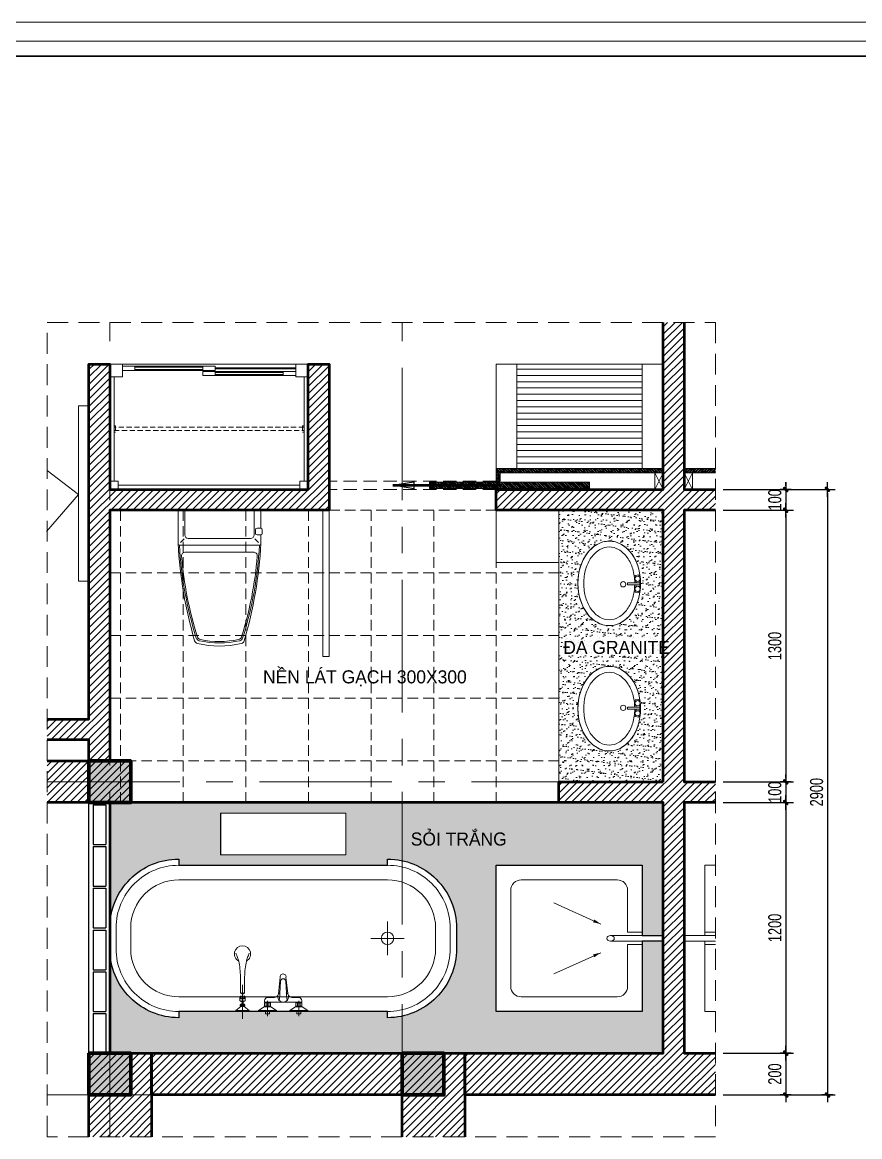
# Model space of a CAD drawing. Header units: inches. Extents: x 88947 to 296847, y 35049 to 161062.
# Drawn here: x 212602 to 216612, y 50714 to 56051 of the extents above; entities that cross this region are included whole.
import ezdxf
from ezdxf.enums import TextEntityAlignment as Align
from ezdxf.xclip import XClip

# ---------------------------------------------------------------- set-up
doc = ezdxf.new("R2010")
doc.units = ezdxf.units.IN
doc.header["$MEASUREMENT"] = 0
doc.header["$XCLIPFRAME"] = 0
doc.header["$PDMODE"] = 1
for name, pattern in [('ACAD_ISO03W100', [30, 12, -18]), ('CENTER', [50.8, 31.75, -6.35, 6.35, -6.35]), ('DASHED', [0.75, 0.5, -0.25]), ('DASHED2', [9.525, 6.35, -3.175]), ('HIDDEN', [0.375, 0.25, -0.125])]:
    doc.linetypes.add(name, pattern=pattern)
for name, color, linetype, lineweight in [('A-Dims', 145, 'Continuous', 25), ('A-Text', 30, 'Continuous', 9), ('A-Wall', 2, 'Continuous', 35), ('DIM', 7, 'Continuous', 25), ('HACTH', 8, 'Continuous', 5), ('HATCH', 8, 'Continuous', 5), ('KHUNG 1', 6, 'Continuous', 70), ('KHUNG 2', 144, 'Continuous', 18), ('mb$0$CUA', 42, 'Continuous', 20), ('mb$0$HATCH', 69, 'Continuous', 15), ('NEN', 5, 'Continuous', 9), ('Net thay', 3, 'Continuous', 25), ('NETMANH', 192, 'Continuous', 18), ('TRUC', 252, 'ACAD_ISO03W100', 13), ('TUONG', 4, 'Continuous', 50), ('vdung', 56, 'Continuous', 9)]:
    doc.layers.add(name, color=color, linetype=linetype, lineweight=lineweight)
doc.styles.add('FRANKO', font='VFRANKO.TTF')
doc.styles.add('VNI-HELVE-CONDENSE', font='VNARIAL.TTF', dxfattribs={"width": 0.7})
doc.dimstyles.new('TAS-50', dxfattribs={"dimscale": 25, "dimtxt": 2.5, "dimasz": 0.7, "dimexe": 1.5, "dimexo": 1.5, "dimgap": 0.8, "dimtad": 1, "dimdec": 0, "dimzin": 3, "dimdsep": 46, "dimtxsty": 'VNI-HELVE-CONDENSE', "dimblk": 'TICK', "dimcen": 2.5, "dimclrt": 71, "dimazin": 2, "dimtfac": 0.75, "dimtdec": 0, "dimtix": 1, "dimtmove": 2, "dimatfit": 2, "dimldrblk": 'TICK123', "dimfxl": 1.5, "dimtolj": 1, "dimtzin": 0, "dimarcsym": 0})
doc.dimstyles.new('TL100', dxfattribs={"dimscale": 0, "dimtxt": 250, "dimasz": 200, "dimexe": 100, "dimexo": 100, "dimgap": 100, "dimtad": 1, "dimdec": 0, "dimzin": 0, "dimdsep": 46, "dimtxsty": 'VNI-HELVE-CONDENSE', "dimblk": 'ARCHTICK', "dimcen": -6, "dimdle": 10, "dimclrd": 253, "dimclre": 256, "dimclrt": 256, "dimadec": 0, "dimazin": 0, "dimtfac": 0.005, "dimtdec": 0, "dimtix": 1, "dimtmove": 2, "dimatfit": 3, "dimldrblk": 'CLOSEDBLANK', "dimfxl": 1, "dimtolj": 1, "dimtzin": 0, "dimlwd": -1, "dimarcsym": 0})

# ---------------------------------------------------------------- blocks, each defined once
blk = doc.blocks.new('khung ten')
at = {"layer": 'A-Wall', "ltscale": 0.7}
blk.add_lwpolyline([(267204, -219099), (305804, -219099), (305804, -190799), (267204, -190799)], close=True, dxfattribs=at)
at = {"layer": 'KHUNG 2', "ltscale": 0.7}
blk.add_lwpolyline([(267004, -219299), (306004, -219299), (306004, -190599), (267004, -190599)], close=True, dxfattribs=at)
at = {"layer": 'NETMANH', "ltscale": 0.7}
blk.add_lwpolyline([(265004, -220042), (307004, -220042), (307004, -190342), (265004, -190342)], close=True, dxfattribs=at)
blk = doc.blocks.new('A$C03A4483D')
at = {"layer": 'HATCH'}
h = blk.add_hatch(dxfattribs=at)
h.set_pattern_fill('ANSI31', color=256, scale=200, style=0)
h.set_pattern_definition([(45, (1e-08, -1500), (-17.6777, 17.6777), [])])
h.paths.add_polyline_path([(200, -2000), (-100, -2000), (-100, -1200), (200, -1200)])
h = blk.add_hatch(dxfattribs=at)
h.set_pattern_fill('ANSI31', color=256, scale=200, style=0)
h.set_pattern_definition([(45, (1500, -1500), (-17.6777, 17.6777), [])])
h.paths.add_polyline_path([(1700, -2000), (1400, -2000), (1400, -1200), (1700, -1200)])
h = blk.add_hatch(dxfattribs=at)
h.set_pattern_fill('ANSI31', color=256, scale=200, style=0)
h.set_pattern_definition([(45, (3500, -1500), (-17.6777, 17.6777), [])])
h.paths.add_polyline_path([(3700, -2000), (4000, -2000), (4000, -1200), (3700, -1200)])
h = blk.add_hatch(dxfattribs=at)
h.set_pattern_fill('ANSI31', color=256, scale=200, style=0)
h.set_pattern_definition([(135, (5400, -1500), (17.6777, 17.6777), [])])
h.paths.add_polyline_path([(5200, -2000), (5500, -2000), (5500, -1200), (5200, -1200)])
at = {"layer": 'KHUNG 1'}
for points in [[(-100, -1200), (100, -1200), (100, -1400), (-100, -1400)], [(1400, -1200), (1600, -1200), (1600, -1400), (1400, -1400)], [(3800, -1200), (4000, -1200), (4000, -1400), (3800, -1400)], [(4000, -1200), (3800, -1200), (3800, -1400), (4000, -1400)], [(5500, -1200), (5300, -1200), (5300, -1400), (5500, -1400)]]:
    blk.add_lwpolyline(points, close=True, dxfattribs=at)
for points in [[(-100, -1400), (100, -1400), (-100, -1200), (100, -1200)], [(1400, -1400), (1600, -1400), (1400, -1200), (1600, -1200)], [(3800, -1400), (4000, -1400), (3800, -1200), (4000, -1200)], [(4000, -1400), (3800, -1400), (4000, -1200), (3800, -1200)], [(5500, -1400), (5300, -1400), (5500, -1200), (5300, -1200)]]:
    blk.add_solid(points, dxfattribs=at)
at = {"layer": 'TUONG'}
for points in [[(200, -2000), (-100, -2000), (-100, -1200), (200, -1200)], [(1700, -2000), (1400, -2000), (1400, -1200), (1700, -1200)], [(3700, -2000), (4000, -2000), (4000, -1200), (3700, -1200)], [(5200, -2000), (5500, -2000), (5500, -1200), (5200, -1200)]]:
    blk.add_lwpolyline(points, close=True, dxfattribs=at)
blk = doc.blocks.new('vtt2')
for p, q in [((-10.1, 0), (10.1, 0)), ((10.1, 0), (10.1, -10.1)), ((139.9, 0), (139.9, -10.1)), ((160.1, 0), (139.9, 0)), ((-43.6, -15.6), (-43.6, -11)), ((-43.6, -11), (43.6, -11)), ((-15.7, -33.5), (-43.6, -15.6)), ((-43.6, -15.6), (43.6, -15.6)), ((0, -33.5), (-15.7, -33.5)), ((-14.8, -50.8), (-14.8, -38.7)), ((-13, -36.7), (-13.6, -33.5)), ((-12.8, -36.7), (-9.6, -36.7)), ((10.1, -10.1), (-10.1, -10.1)), ((-9.1, -55.9), (-9.1, -52.7)), ((-6.9, -52.1), (-6.9, -37.3)), ((-4.3, -36.7), (4.3, -36.7)), ((4.3, -52.8), (-4.3, -52.8)), ((0, -33.5), (15.7, -33.5)), ((6.9, -52.1), (6.9, -37.3)), ((9.1, -55.9), (9.1, -52.7)), ((9.6, -36.7), (12.8, -36.7)), ((12.8, -52.8), (9.6, -52.8)), ((13, -36.7), (13.6, -33.5)), ((14.8, -38.7), (14.8, -50.8)), ((15.7, -33.5), (43.6, -15.6)), ((43.6, -15.6), (43.6, -11)), ((106.4, -15.6), (106.4, -11)), ((193.6, -11), (106.4, -11)), ((134.3, -33.5), (106.4, -15.6)), ((193.6, -15.6), (106.4, -15.6)), ((150, -33.5), (134.3, -33.5)), ((135.2, -38.7), (135.2, -50.8)), ((137, -36.7), (136.4, -33.5)), ((140.4, -36.7), (137.2, -36.7)), ((137.2, -52.8), (140.4, -52.8)), ((139.9, -10.1), (160.1, -10.1)), ((140.9, -55.9), (140.9, -52.7)), ((143.1, -52.1), (143.1, -37.3)), ((154.3, -36.7), (145.7, -36.7)), ((145.7, -52.8), (154.3, -52.8)), ((150, -33.5), (165.7, -33.5)), ((156.9, -52.1), (156.9, -37.3)), ((159.1, -55.9), (159.1, -52.7)), ((162.8, -36.7), (159.6, -36.7)), ((163, -36.7), (163.6, -33.5)), ((164.8, -50.8), (164.8, -38.7)), ((165.7, -33.5), (193.6, -15.6)), ((193.6, -15.6), (193.6, -11)), ((237.1, -15.3), (237.1, -11)), ((301.9, -11), (237.1, -11)), ((260.9, -34.8), (237.1, -15.3)), ((301.9, -15.3), (237.1, -15.3)), ((280.5, -36.6), (258.5, -36.6)), ((258.5, -43.3), (258.5, -36.6)), ((258.5, -43.3), (280.5, -43.3)), ((260.9, -34.8), (269.5, -34.8)), ((260.9, -45.1), (269.5, -45.1)), ((265.7, -59.9), (267.2, -47.3)), ((278.1, -34.8), (269.5, -34.8)), ((278.1, -45.1), (269.5, -45.1)), ((273.3, -59.9), (271.8, -47.3)), ((278.1, -34.8), (301.9, -15.3)), ((280.5, -43.3), (280.5, -36.6)), ((301.9, -15.3), (301.9, -11)), ((57.9, -68.1), (62.6, -155.9)), ((92.1, -68.1), (87.4, -155.9)), ((257, -65), (257, -78.4)), ((282, -65), (282, -78.4))]:
    blk.add_line(p, q)
at = {"linetype": 'Continuous'}
for p, q in [((0, 10.9), (0, -62.4)), ((150, 10.9), (150, -62.4)), ((269.5, -138.3), (269.5, 24)), ((259.5, -43.3), (259.5, -36.6)), ((260.5, -43.3), (260.5, -36.6)), ((261.5, -43.3), (261.5, -36.6)), ((262.5, -43.3), (262.5, -36.6)), ((263.5, -43.3), (263.5, -36.6)), ((264.5, -43.3), (264.5, -36.6)), ((265.5, -43.3), (265.5, -36.6)), ((266.5, -43.3), (266.5, -36.6)), ((267.5, -43.3), (267.5, -36.6)), ((268.5, -43.3), (268.5, -36.6)), ((269.5, -43.3), (269.5, -36.6)), ((270.5, -43.3), (270.5, -36.6)), ((271.5, -43.3), (271.5, -36.6)), ((272.5, -43.3), (272.5, -36.6)), ((273.5, -43.3), (273.5, -36.6)), ((274.5, -43.3), (274.5, -36.6)), ((275.5, -43.3), (275.5, -36.6)), ((276.5, -43.3), (276.5, -36.6)), ((277.5, -43.3), (277.5, -36.6)), ((278.5, -43.3), (278.5, -36.6)), ((279.5, -43.3), (279.5, -36.6)), ((262.9, -85.1), (262.9, -73.3)), ((276.1, -85.1), (276.1, -73.3))]:
    blk.add_line(p, q, dxfattribs=at)
for points in [[(-10.1, -10.1), (-10.1, 0)], [(160.1, -10.1), (160.1, 0)]]:
    blk.add_lwpolyline(points)
for points in [[(-9.6, -52.8), (-12.8, -52.8, -0.414214), (-14.8, -50.8)], [(159.6, -52.8), (162.8, -52.8, 0.414214), (164.8, -50.8)], [(52.9, -94.7, -0.076151), (50, -87.5, 0.253452), (33.2, -78.4), (1.3, -78.4, -0.414214), (-14.7, -62.4), (-14.7, -55.9), (164.7, -55.9), (164.7, -62.4, -0.414214), (148.7, -78.4), (116.8, -78.4, 0.253452), (100, -87.5, -0.076151), (97.1, -94.7)], [(53.1, -96.3), (61.4, -174.7, 1.184895), (88.6, -174.7), (97, -94.9)], [(261.6, -99.8, 0.24616), (259.5, -102.6), (259.5, -176.9, -0.04738), (251, -252.2, 3.957386), (288, -252.2, -0.04738), (279.5, -176.9), (279.5, -102.6, 0.182299), (278.2, -100.3, 0.036518), (277.4, -96.9, 0.144549), (261.6, -96.9, 0.036518), (260.8, -100.3)], [(266, -57.5, 0.018576), (264.5, -57.8, 0.076901), (260.7, -59.4, 0.107156), (257.9, -62.2, 0.146395), (257, -65, 0.146395)], [(269.5, -70.5, 0.063925), (264.5, -71.2, 0.076901), (260.7, -72.8, 0.107156), (257.9, -75.6, 0.146395), (257, -78.4, 0.146395), (257.9, -81.2, 0.107156), (260.7, -83.9, 0.045668), (262.9, -85.1, 0.063925)], [(276.1, -85.1, 0.045668), (278.3, -83.9, 0.107156), (281.1, -81.2, 0.146395), (282, -78.4, 0.146395), (281.1, -75.6, 0.107156), (278.3, -72.8, 0.076901), (274.5, -71.2, 0.063925), (269.5, -70.5, 0.063925)], [(282, -65, 0.146395), (281.1, -62.2, 0.107156), (278.3, -59.4, 0.076901), (274.5, -57.8, 0.018576), (273, -57.5, 0.063925)]]:
    blk.add_lwpolyline(points, format="xyb")
for points in [[(269.5, -72, 0.063925), (264.9, -72.6, 0.076901), (261.5, -74.1, 0.107156), (259.1, -76.4, 0.146395), (258.5, -78.4, 0.146395), (259.1, -80.3, 0.107156), (261.5, -82.7, 0.033209), (262.9, -83.4, 0.063925)], [(276.1, -83.4, 0.033209), (277.5, -82.7, 0.107156), (279.9, -80.3, 0.146395), (280.5, -78.4, 0.146395), (279.9, -76.4, 0.107156), (277.5, -74.1, 0.076901), (274.1, -72.6, 0.063925), (269.5, -72, 0.063925)]]:
    blk.add_lwpolyline(points, format="xyb", dxfattribs=at)
for centre, radius, start, end in [((-12.8, -38.7), 2, 90, 180), ((-22.8, -97.2), 61.9, 75.1734, 77.7048), ((-22.8, 7.7), 61.9, 282.2952, 284.8266), ((8.9, -97.2), 61.9, 102.2952, 104.8266), ((8.9, 7.7), 61.9, 255.1734, 257.7048), ((-8.9, -97.2), 61.9, 75.1734, 77.7048), ((-8.9, 7.7), 61.9, 282.2952, 284.8266), ((22.8, -97.2), 61.9, 102.2952, 104.8266), ((22.8, 7.7), 61.9, 255.1734, 257.7048), ((12.8, -38.7), 2, 0, 90), ((12.8, -50.8), 2, 270, 0), ((137.2, -38.7), 2, 90, 180), ((137.2, -50.8), 2, 180, 270), ((127.2, -97.2), 61.9, 75.1734, 77.7048), ((127.2, 7.7), 61.9, 282.2952, 284.8266), ((158.9, -97.2), 61.9, 102.2952, 104.8266), ((158.9, 7.7), 61.9, 255.1734, 257.7048), ((141.1, -97.2), 61.9, 75.1734, 77.7048), ((141.1, 7.7), 61.9, 282.2952, 284.8266), ((172.8, -97.2), 61.9, 102.2952, 104.8266), ((172.8, 7.7), 61.9, 255.1734, 257.7048), ((162.8, -38.7), 2, 0, 90), ((261.3, -36.3), 1.64, 104.0487, 187.5065), ((261.3, -43.6), 1.64, 172.4935, 255.9513), ((269.1, -43.3), 4.42, 204.1816, 274.5789), ((269.9, -43.3), 4.42, 265.4211, 335.8184), ((277.7, -36.3), 1.64, 352.4935, 75.9513), ((277.7, -43.6), 1.64, 284.0487, 7.5065), ((75, -81.6), 25.7, 346.8148, 193.1852), ((75, -81.6), 25.7, 210.604, 233.5986), ((33.2, -98.4), 20, 6.0147, 10.6781), ((75, -81.6), 25.7, 306.4014, 329.396), ((116.8, -98.4), 20, 169.3219, 173.9853), ((269.5, -126.6), 28, 73.5498, 106.4502), ((268, -60.2), 2.4, 173.0536, 247.3092), ((269.5, -56.7), 6.2, 247.3092, 292.6908), ((271, -60.2), 2.4, 292.6908, 6.9464), ((275.8, -103.2), 3.78, 49.8361, 63.8259), ((75, -155.3), 12.4, 183.071, 356.929), ((31.2, -193.6), 227.5, 340.6929, 344.5981), ((-141.1, -169.6), 400.7, 347.8411, 348.1128), ((680.1, -169.6), 400.7, 191.8872, 192.1589), ((507.8, -193.6), 227.5, 195.4019, 199.3071), ((-23251, 9104.2), 25297.4, 338.19981, 338.25273), ((23790, 9104.2), 25297.4, 201.74727, 201.80019)]:
    blk.add_arc(centre, radius, start, end)
blk = doc.blocks.new('A$C3CB60EA6')
at = {"layer": 'HACTH'}
for points in [[(-1550, -520), (-1550, -680)], [(-1470, -600), (-1630, -600)]]:
    blk.add_lwpolyline(points, dxfattribs=at)
blk.add_circle((-1550, -600), 30, dxfattribs=at)
at = {"layer": 'vdung'}
for points in [[(-1550, -980, -0.414214), (-1880, -650), (-1880, -550, -0.414214), (-1550, -220)], [(-550, -980, 0.414214), (-220, -650), (-220, -550, 0.414214), (-550, -220)]]:
    blk.add_lwpolyline(points, format="xyb", dxfattribs=at)
for points in [[(-1550, -250), (-550, -250, -0.414214), (-250, -550), (-250, -650, -0.414214), (-550, -950), (-1550, -950, -0.414214), (-1850, -650), (-1850, -550, -0.414214)], [(-1550, -320), (-550, -320, -0.414214), (-320, -550), (-320, -650, -0.414214), (-550, -880), (-1550, -880, -0.414214), (-1780, -650), (-1780, -550, -0.414214)]]:
    blk.add_lwpolyline(points, format="xyb", close=True, dxfattribs=at)
for points in [[(-1550, -250), (-1550, -220)], [(-1550, -250), (-1550, -250)], [(-550, -250), (-550, -220)], [(-550, -250), (-550, -250)], [(-1550, -980), (-1550, -950)], [(-550, -980), (-550, -950)]]:
    blk.add_lwpolyline(points, dxfattribs=at)
at = {"layer": 'vdung', "xscale": -1, "rotation": 180}
blk.add_blockref('vtt2', (-1125, -961), dxfattribs=at)
blk = doc.blocks.new('TICK')
at = {"layer": 'A-Dims', "color": 1}
for p, q in [((-2, 0), (2, 0)), ((0, 1.5), (0, -1.5))]:
    blk.add_line(p, q, dxfattribs=at)
at = {"layer": 'A-Dims', "color": 1, "const_width": 0.788}
blk.add_lwpolyline([(-0.33, -0.35), (0.38, 0.38)], dxfattribs=at)
at = {"layer": 'A-Dims', "color": 1, "const_width": 0.394}
for points in [[(0.24, 0.52, -0.414214), (0.52, 0.52, -1)], [(0.52, 0.52, -0.414214), (0.52, 0.24, -1)], [(-0.47, -0.21, 0.414214), (-0.47, -0.49, 1)], [(-0.47, -0.49, 0.414214), (-0.19, -0.49, 1)]]:
    blk.add_lwpolyline(points, format="xyb", dxfattribs=at)
blk = doc.blocks.new('TICK123')
at = {"layer": 'A-Dims', "color": 1}
blk.add_lwpolyline([(0.05, 0, 0, 0.84, 0), (-2.11, 0, 8.4, 8.4, 0)], format="xyseb", dxfattribs=at)
blk = doc.blocks.new('WC05_P')
for p, q in [((-163.4, 541.6), (-163.4, 400.6)), ((233.6, 541.6), (233.6, 400.6)), ((-210.4, 430.1), (-210.4, 409.1)), ((-202.4, 439.1), (-180.4, 439.1)), ((-202.4, 400.1), (-180.4, 400.1)), ((-171.4, 430.1), (-171.4, 409.1)), ((-192.4, 341.6), (262.6, 341.6)), ((-166.9, 378.6), (-188.2, 357.3)), ((-143.4, 380.6), (213.6, 380.6)), ((237.1, 378.6), (258.4, 357.3)), ((-159.3, 302.6), (229.5, 302.6))]:
    blk.add_line(p, q)
blk.add_lwpolyline([(-202.4, 439.1), (-202.4, 531.6, -0.414214), (-192.4, 541.6), (262.6, 541.6, -0.414214), (272.6, 531.6), (272.6, 351.6, -0.056436), (177.5, -206.3, -0.271858), (161, -222, -0.114547), (-90.9, -221.9, -0.271578), (-107.4, -206.2, -0.056423), (-202.4, 351.6), (-202.4, 400.1)], format="xyb")
for centre, radius, start, end in [((-201.3, 430.1), 9.11, 96.96668, 179.70143), ((-201.3, 409.2), 9.12, 180.30506, 262.9578), ((-180.4, 430.1), 9, 0, 90), ((-180.4, 409.1), 9, 270, 0), ((-143.4, 400.6), 20, 180, 270), ((213.6, 400.6), 20, 270, 0), ((-192.4, 351.6), 10, 180, 270), ((1906, 447.2), 2102.6, 182.87428, 197.65536), ((-1835.8, 447.2), 2102.6, 342.34464, 357.12572), ((262.6, 351.6), 10, 270, 0), ((-159.3, 280.1), 22.5, 90, 184.62462), ((1905.9, 447.2), 2094.5, 184.62454, 197.52765), ((-1835.8, 447.2), 2094.6, 342.46396, 355.37538), ((229.5, 280.1), 22.5, 355.37538, 90), ((-76.1, -183.7), 22.5, 197.65536, 257.50587), ((-69.9, -176.8), 22.5, 197.52765, 258.10049), ((139.9, -177.1), 22.5, 281.73735, 342.46396), ((146.2, -183.7), 22.5, 282.49413, 342.34464), ((35.1, 318), 536.4, 257.50587, 282.49413), ((35.7, 324.3), 534.7, 258.10049, 281.73735)]:
    blk.add_arc(centre, radius, start, end)
blk = doc.blocks.new('_ArchTick')
at = {"color": 0, "linetype": 'ByBlock', "const_width": 0.15}
blk.add_lwpolyline([(-0.5, -0.5), (0.5, 0.5)], dxfattribs=at)
blk = doc.blocks.new('A$C39FB06DE')
for p, q in [((-950, 540), (-950, 600)), ((-950, 600), (0, 600)), ((-890, 540), (-890, 600)), ((-890, 590), (-445, 590)), ((-830, 570), (-830, 590)), ((-505, 590), (-505, 570)), ((-445, 590), (-445, 570)), ((-60, 600), (-60, 540)), ((0, 600), (0, 540)), ((-950, 0), (-950, 540)), ((-950, 540), (-890, 540)), ((-930, 40), (-930, 540)), ((-890, 570), (-445, 570)), ((-830, 585), (-505, 585)), ((-830, 575), (-505, 575)), ((-505, 565), (-60, 565)), ((-505, 565), (-505, 545)), ((-505, 545), (-60, 545)), ((-445, 582), (-60, 582)), ((-445, 580), (-60, 580)), ((-445, 578), (-60, 578)), ((-445, 565), (-445, 545)), ((-445, 560), (-120, 560)), ((-445, 550), (-120, 550)), ((-120, 565), (-120, 545)), ((-30, 540), (0, 540)), ((-20, 540), (-20, 40)), ((0, 540), (0, 0)), ((-950, 40), (-910, 40)), ((0, 0), (-950, 0)), ((-910, 40), (-910, 0)), ((-40, 20), (-910, 20)), ((0, 40), (-40, 40)), ((-40, 40), (-40, 0))]:
    blk.add_line(p, q)
for points in [[(-890, 540), (-950, 540), (-950, 600), (-890, 600)], [(-830, 590), (-890, 590), (-890, 570), (-830, 570)], [(-505, 570), (-445, 570), (-445, 590), (-505, 590)], [(-60, 540), (0, 540), (0, 600), (-60, 600)], [(-445, 565), (-505, 565), (-505, 545), (-445, 545)], [(-120, 565), (-60, 565), (-60, 545), (-120, 545)]]:
    blk.add_lwpolyline(points, close=True)
at = {"linetype": 'HIDDEN', "ltscale": 100}
for points in [[(-930, 305), (-922.5, 305), (-922.5, 275), (-930, 275)], [(-930, 297.5), (-930, 282.5), (-20, 282.5), (-20, 297.5)], [(-20, 305), (-27.5, 305), (-27.5, 275), (-20, 275)]]:
    blk.add_lwpolyline(points, close=True, dxfattribs=at)
blk = doc.blocks.new('A$C48347C53')
at = {"layer": 'HACTH'}
h = blk.add_hatch(dxfattribs=at)
h.set_pattern_fill('_USER', color=256, scale=30, style=0, pattern_type=0)
h.set_pattern_definition([(0, (-500, 0), (0, 30), [])])
h.paths.add_polyline_path([(-700.1, 500), (-700.1, 0), (-99.9, 0), (-99.9, 500)])
blk.add_lwpolyline([(-800, 0), (0, 0), (0, 500), (-800, 500)], close=True)
for points in [[(-700.1, 500), (-700.1, 0)], [(-99.9, 500), (-99.9, 0)]]:
    blk.add_lwpolyline(points)
blk = doc.blocks.new('C DDFFG')
for p, q in [((1786473.1, 1255891.7), (1786475.7, 1255913.5)), ((1786475.7, 1255913.5), (1786486.7, 1255912.2)), ((1786510, 1255909.4), (1786522.2, 1255907.9)), ((1786522.2, 1255885.8), (1786522.2, 1255963.2)), ((1786522.2, 1255963.2), (1786535, 1255963.2)), ((1786535, 1255963.2), (1786535, 1255885.8)), ((1786547.3, 1255909.4), (1786535, 1255907.9)), ((1786581.5, 1255913.5), (1786570.5, 1255912.2)), ((1786584.2, 1255891.7), (1786581.5, 1255913.5)), ((1786483.7, 1255890.4), (1786473.1, 1255891.7)), ((1786522.2, 1255885.8), (1786507.8, 1255887.5)), ((1786536.1, 1255880.6), (1786521.8, 1255880.4)), ((1786535, 1255885.8), (1786522.2, 1255885.8)), ((1786535, 1255885.8), (1786549.4, 1255887.5)), ((1786573.6, 1255890.4), (1786584.2, 1255891.7))]:
    blk.add_line(p, q)
at = {"extrusion": (0, 0, -1)}
for centre, major_axis, start_param, end_param in [((1786502.2, 1255993.2), (-196.6, 196.6), 0.174672, 0.503187), ((1786525.9, 1255911.7), (-256.6, 256.6), 0.503187, 0.785398), ((1786525.9, 1255911.7), (-256.6, -256.6), 2.356194, 2.638405), ((1786549.5, 1255993.2), (-196.6, -196.6), 2.638405, 2.96692), ((1786466.1, 1256044.9), (-152, -152), 1.319717, 1.745469), ((1786466.1, 1256044.9), (-126.1, 126.1), -0.251079, 0.174672), ((1786502.2, 1255993.2), (-170.6, -170.6), 1.745469, 2.073984), ((1786525.9, 1255911.7), (-230.7, 230.7), 0.503187, 0.785398), ((1786525.9, 1255911.7), (-230.7, -230.7), 2.356194, 2.638405), ((1786549.5, 1255993.2), (-170.6, 170.6), 1.067609, 1.396124), ((1786585.7, 1256044.9), (-126.1, -126.1), 2.96692, 3.392672), ((1786585.7, 1256044.9), (-152, 152), 1.396124, 1.821875), ((1786410.9, 1256077.5), (-106.7, 106.7), -0.785398, -0.251079), ((1786410.9, 1256077.5), (-80.8, 80.8), -0.785398, -0.251079), ((1786640.8, 1256077.5), (-80.8, 80.8), 1.821875, 2.356194), ((1786640.8, 1256077.5), (-106.7, 106.7), 1.821875, 2.356194), ((1786410.9, 1256077.5), (-106.7, 106.7), -1.319717, -0.785398), ((1786410.9, 1256077.5), (-80.8, -80.8), 0.251079, 0.785398), ((1786640.8, 1256077.5), (-80.8, 80.8), 2.356194, 2.890514), ((1786640.8, 1256077.5), (-106.7, -106.7), 3.926991, 4.46131), ((1786466.1, 1256110.1), (-152, 152), 4.537717, 4.963468), ((1786466.1, 1256110.1), (-126.1, 126.1), 4.537717, 4.963468), ((1786531.2, 1255990), (-11.9, 11.9), -0.785398, 5.497787), ((1786585.7, 1256110.1), (-126.1, -126.1), 4.46131, 4.887061), ((1786585.7, 1256110.1), (-152, -152), 4.46131, 4.887061), ((1786502.2, 1256161.8), (-196.6, 196.6), 4.209202, 4.537717), ((1786502.2, 1256161.8), (-170.6, 170.6), 4.209202, 4.537717), ((1786525.9, 1256243.3), (-230.7, -230.7), 5.508997, 5.779998), ((1786497, 1255899.6), (-11.5, -11.5), 0.785398, 7.068583), ((1786525.9, 1256243.3), (-230.7, -230.7), 5.215576, 5.46972), ((1786560.2, 1255899.6), (-11.5, -11.5), 0.785398, 7.068583), ((1786549.5, 1256161.8), (-170.6, -170.6), 4.887061, 5.215576), ((1786549.5, 1256161.8), (-196.6, -196.6), 4.887061, 5.215576), ((1786525.9, 1256243.3), (-256.6, -256.6), 5.508997, 5.779998), ((1786525.9, 1256243.3), (-256.6, -256.6), 5.215576, 5.46972)]:
    blk.add_ellipse(centre, major_axis=major_axis, ratio=1, start_param=start_param, end_param=end_param, dxfattribs=at)
blk = doc.blocks.new('*D4216')
at = {"layer": 'Defpoints', "color": 0}
for p in [(215921, 53814.2), (215921, 53714.1), (216257.8, 53714.1)]:
    blk.add_point(p, dxfattribs=at)
at = {"layer": 'DIM', "color": 0, "lineweight": -2}
for p, q in [((215958.5, 53814.2), (216295.3, 53814.2)), ((216257.8, 53831.7), (216257.8, 53849.2)), ((216257.8, 53814.2), (216257.8, 53714.1)), ((215958.5, 53714.1), (216295.3, 53714.1)), ((216257.8, 53696.6), (216257.8, 53679.1))]:
    blk.add_line(p, q, dxfattribs=at)
at = {"layer": 'DIM', "color": 0, "lineweight": -2, "xscale": 17.5, "yscale": 17.5, "zscale": 17.5}
for p, rotation in [((216257.8, 53814.2), 270), ((216257.8, 53714.1), 90)]:
    blk.add_blockref('TICK', p, dxfattribs=dict(at, rotation=rotation))
at = {"layer": 'DIM', "color": 71, "insert": (216205.9, 53764.2), "char_height": 62.5, "attachment_point": 5, "rotation": 90, "style": 'VNI-HELVE-CONDENSE'}
blk.add_mtext('\\A1;100', dxfattribs=at)
blk = doc.blocks.new('*D4217')
at = {"layer": 'Defpoints', "color": 0}
for p in [(215921, 53714.1), (215921, 52414.1), (216257.8, 52414.1)]:
    blk.add_point(p, dxfattribs=at)
at = {"layer": 'DIM', "color": 0, "lineweight": -2}
for p, q in [((215958.5, 53714.1), (216295.3, 53714.1)), ((216257.8, 53696.6), (216257.8, 52431.6)), ((215958.5, 52414.1), (216295.3, 52414.1))]:
    blk.add_line(p, q, dxfattribs=at)
at = {"layer": 'DIM', "color": 0, "lineweight": -2, "xscale": 17.5, "yscale": 17.5, "zscale": 17.5}
for p, rotation in [((216257.8, 53714.1), 90), ((216257.8, 52414.1), 270)]:
    blk.add_blockref('TICK', p, dxfattribs=dict(at, rotation=rotation))
at = {"layer": 'DIM', "color": 71, "insert": (216205.9, 53064.1), "char_height": 62.5, "attachment_point": 5, "rotation": 90, "style": 'VNI-HELVE-CONDENSE'}
blk.add_mtext('\\A1;1300', dxfattribs=at)
blk = doc.blocks.new('*D4218')
at = {"layer": 'Defpoints', "color": 0}
for p in [(215921, 52414.1), (215921, 52314.1), (216257.8, 52314.1)]:
    blk.add_point(p, dxfattribs=at)
at = {"layer": 'DIM', "color": 0, "lineweight": -2}
for p, q in [((215958.5, 52414.1), (216295.3, 52414.1)), ((216257.8, 52431.6), (216257.8, 52449.1)), ((216257.8, 52414.1), (216257.8, 52314.1)), ((215958.5, 52314.1), (216295.3, 52314.1)), ((216257.8, 52296.6), (216257.8, 52279.1))]:
    blk.add_line(p, q, dxfattribs=at)
at = {"layer": 'DIM', "color": 0, "lineweight": -2, "xscale": 17.5, "yscale": 17.5, "zscale": 17.5}
for p, rotation in [((216257.8, 52414.1), 270), ((216257.8, 52314.1), 90)]:
    blk.add_blockref('TICK', p, dxfattribs=dict(at, rotation=rotation))
at = {"layer": 'DIM', "color": 71, "insert": (216205.9, 52364.1), "char_height": 62.5, "attachment_point": 5, "rotation": 90, "style": 'VNI-HELVE-CONDENSE'}
blk.add_mtext('\\A1;100', dxfattribs=at)
blk = doc.blocks.new('*D4219')
at = {"layer": 'Defpoints', "color": 0}
for p in [(215921, 52314.1), (215921, 51114.1), (216257.8, 51114.1)]:
    blk.add_point(p, dxfattribs=at)
at = {"layer": 'DIM', "color": 0, "lineweight": -2}
for p, q in [((215958.5, 52314.1), (216295.3, 52314.1)), ((216257.8, 52296.6), (216257.8, 51131.6)), ((215958.5, 51114.1), (216295.3, 51114.1))]:
    blk.add_line(p, q, dxfattribs=at)
at = {"layer": 'DIM', "color": 0, "lineweight": -2, "xscale": 17.5, "yscale": 17.5, "zscale": 17.5}
for p, rotation in [((216257.8, 52314.1), 90), ((216257.8, 51114.1), 270)]:
    blk.add_blockref('TICK', p, dxfattribs=dict(at, rotation=rotation))
at = {"layer": 'DIM', "color": 71, "insert": (216205.9, 51714.1), "char_height": 62.5, "attachment_point": 5, "rotation": 90, "style": 'VNI-HELVE-CONDENSE'}
blk.add_mtext('\\A1;1200', dxfattribs=at)
blk = doc.blocks.new('*D4220')
at = {"layer": 'Defpoints', "color": 0}
for p in [(215921, 51114.1), (215921, 50914.1), (216257.8, 50914.1)]:
    blk.add_point(p, dxfattribs=at)
at = {"layer": 'DIM', "color": 0, "lineweight": -2}
for p, q in [((215958.5, 51114.1), (216295.3, 51114.1)), ((216257.8, 51096.6), (216257.8, 50931.6)), ((215958.5, 50914.1), (216295.3, 50914.1))]:
    blk.add_line(p, q, dxfattribs=at)
at = {"layer": 'DIM', "color": 0, "lineweight": -2, "xscale": 17.5, "yscale": 17.5, "zscale": 17.5}
for p, rotation in [((216257.8, 51114.1), 90), ((216257.8, 50914.1), 270)]:
    blk.add_blockref('TICK', p, dxfattribs=dict(at, rotation=rotation))
at = {"layer": 'DIM', "color": 71, "insert": (216205.9, 51014.1), "char_height": 62.5, "attachment_point": 5, "rotation": 90, "style": 'VNI-HELVE-CONDENSE'}
blk.add_mtext('\\A1;200', dxfattribs=at)
blk = doc.blocks.new('*D4221')
at = {"layer": 'Defpoints', "color": 0}
for p in [(215921, 53814.2), (215921, 50914.1), (216457.8, 50914.1)]:
    blk.add_point(p, dxfattribs=at)
at = {"layer": 'DIM', "color": 0, "lineweight": -2}
for p, q in [((215958.5, 53814.2), (216495.3, 53814.2)), ((216457.8, 53796.7), (216457.8, 50931.6)), ((215958.5, 50914.1), (216495.3, 50914.1))]:
    blk.add_line(p, q, dxfattribs=at)
at = {"layer": 'DIM', "color": 0, "lineweight": -2, "xscale": 17.5, "yscale": 17.5, "zscale": 17.5}
for p, rotation in [((216457.8, 53814.2), 90), ((216457.8, 50914.1), 270)]:
    blk.add_blockref('TICK', p, dxfattribs=dict(at, rotation=rotation))
at = {"layer": 'DIM', "color": 71, "insert": (216405.9, 52364.2), "char_height": 62.5, "attachment_point": 5, "rotation": 90, "style": 'VNI-HELVE-CONDENSE'}
blk.add_mtext('\\A1;2900', dxfattribs=at)
blk = doc.blocks.new('A$C6CE5165B')
at = {"layer": 'vdung', "ltscale": 0.5}
for points in [[(100, -613), (100, -950), (800, -950), (800, -250), (100, -250), (100, -587)], [(170, -570), (100, -570)], [(170, -630), (100, -630)]]:
    blk.add_lwpolyline(points, dxfattribs=at)
blk.add_lwpolyline([(170, -630), (170, -830, 0.414214), (220, -880), (680, -880, 0.414214), (730, -830), (730, -370, 0.414214), (680, -320), (220, -320, 0.414214), (170, -370), (170, -570)], format="xyb", dxfattribs=at)
at = {"layer": 'vdung'}
for points in [[(0, -587), (252.1, -587)], [(0, -613), (252.1, -613)]]:
    blk.add_lwpolyline(points, dxfattribs=at)
blk.add_ellipse((252.1, -600), major_axis=(18.1, 0), ratio=0.718808, dxfattribs=at)
at = {"layer": 'HACTH'}
for points in [[(299, -531.4), (523.7, -429.8)], [(299, -668.6), (523.7, -770.2)]]:
    blk.add_leader(points, dimstyle='TAS-50', override={"dimgap": 0.8, "dimtad": 0}, dxfattribs=at)

msp = doc.modelspace()

# ---------------------------------------------------------------- hatches: boundary and pattern name
at = {"layer": 'HACTH'}
h = msp.add_hatch(dxfattribs=at)
h.set_pattern_fill('ANSI31', color=256, scale=200, style=0)
h.set_pattern_definition([(45, (214720.992, 50814.128), (-17.67767, 17.67767), [])])
h.paths.add_polyline_path([(215921, 52314.1), (215921, 52414.1), (215771, 52414.1), (215771, 53714.1), (215921, 53714.1), (215921, 53814.1), (215771, 53814.1), (215771, 54614.1), (215671, 54614.1), (215671, 53814.1), (214871, 53814.1), (214871, 53714.1), (215671, 53714.1), (215671, 52414.1), (215671, 52414.1), (215171, 52414.1), (215171, 52314.1), (215671, 52314.1), (215671, 51114.1), (214721, 51114.1), (214721, 50914.1), (215921, 50914.1), (215921, 51114.1), (215771, 51114.1), (215771, 52314.1)])
h = msp.add_hatch(dxfattribs=at)
h.set_pattern_fill('ANSI31', color=256, scale=200, style=0)
h.set_pattern_definition([(45, (212720.993, 52314.127), (-17.67767, 17.67767), [])])
h.paths.add_polyline_path([(213021, 53714.1), (214071, 53714.1), (214071, 54414.1), (213971, 54414.1), (213971, 53814.1), (213021, 53814.1), (213021, 54414.1), (212921, 54414.1), (212921, 52714.1), (212721, 52714.1), (212721, 52614.1), (212921, 52614.1), (212921, 52514.1), (213021, 52514.1)])
h.paths.add_polyline_path([(213121, 52514.1), (212721, 52514.1), (212721, 52314.1), (213121, 52314.1)])
h = msp.add_hatch(dxfattribs=at)
h.set_pattern_fill('AR-SAND', color=256, scale=20, style=0)
h.set_pattern_definition([(142.5, (215670.992, 52314.128), (1.2599, 38.5365), [0, -30.4, 0, -34, 0, -32.5]), (172.5, (215670.99, 52314.13), (-35.3955, 56.443), [0, -16.4, 0, -27.4, 0, -10.5]), (212.5, (215695.592, 52314.128), (-62.2828, 0.1132), [0, -10, 0, -36, 0, -47]), (222.5, (215695.59, 52314.13), (-60.1225, 17.5535), [0, -5, 0, -23.6, 0, -27])])
h.paths.add_polyline_path([(215172, 52414.1), (215671, 52414.1), (215671, 53714.1), (215172, 53714.1)])
edge = h.paths.add_edge_path(flags=16)
edge.add_ellipse((215412.7, 53364.1), major_axis=(0, 202.4), ratio=0.741379, start_angle=0, end_angle=360, ccw=False)
edge = h.paths.add_edge_path(flags=16)
edge.add_ellipse((215412.7, 52764.1), major_axis=(0, 202.4), ratio=0.741379, start_angle=0, end_angle=360, ccw=False)
h = msp.add_hatch(dxfattribs=at)
h.set_pattern_fill('GRAVEL', color=256, scale=100, style=0)
h.set_pattern_definition([(311.9872, (216349.792, 51014.128), (799.999823, -900.000134), [13.4536, -1331.9088]), (355.0303, (216358.7924, 51004.1277), (-1200.000105, 99.9991307), [23.0868, -2285.5925]), (47.4896, (216381.7924, 51002.1277), (-999.999072, -1100.000867), [16.2788, -1611.6032]), (272.7263, (216420.7924, 50977.1277), (-99.999602, 2000.0000295), [21.0238, -2081.3558]), (247.1663, (216421.7924, 50956.1277), (500.0009905, 1199.999641), [20.6155, -2040.9373]), (182.7263, (216413.7924, 50937.1277), (2000.0000295, 99.999602), [21.0238, -2081.3558]), (142.3058, (216392.7924, 50936.1277), (1300.0007346, -999.9990405), [27.8029, -2752.4849]), (107.7447, (216370.7924, 50953.1277), (-700.0010763, 2199.999623), [26.2488, -2598.6321]), (58.5704, (216362.7924, 50978.1277), (800.0008234, 1299.9995036), [21.095, -2088.4073]), (4.7636, (216373.792, 50996.128), (-1100.000095, -99.999153), [24.0832, -1180.0763]), (317.6026, (216397.7924, 50998.1277), (1200.000735, -1099.9992082), [31.1448, -3083.3375]), (41.1859, (216321.792, 50976.128), (700.000295, 599.999731), [10.63, -1052.3844]), (8.5308, (216329.7924, 50983.1277), (-1299.9998285, -200.000791), [20.2237, -2002.1511]), (315, (216349.79, 50986.13), (1e-14, -100), [14.142, -127.2792]), (336.8014, (216356.792, 50998.128), (-499.999973, 200.000133), [7.6158, -753.9615]), (248.1986, (216363.792, 50995.128), (99.99999, 300.00003), [10.7703, -527.7462]), (149.0362, (216359.792, 50985.128), (-299.9998, 200.00025), [17.493, -565.6023]), (18.4349, (216344.792, 50994.128), (-200.00004, -99.99984), [12.649, -303.5787]), (163.6105, (216421.7924, 50995.1277), (-1000.00022, 299.999271), [17.72, -1754.2845]), (109.6538, (216404.7924, 51000.1277), (399.999525, -1100.000214), [14.8661, -1471.7408]), (246.8014, (216344.792, 51014.128), (200.000133, 499.999973), [15.2315, -746.3458]), (196.3895, (216338.7924, 51000.1277), (1000.00022, 299.999271), [17.72, -1754.2845]), (200.556, (216421.792, 50933.128), (500.000184, 199.9996), [17.088, -837.3124]), (245.2249, (216405.7924, 50927.128), (499.999219, 1100.000342), [14.3178, -1417.4643]), (113.1986, (216343.792, 50914.128), (-200.000133, 499.999973), [15.2315, -746.3458]), (162.646, (216337.7924, 50928.1277), (1300.000202, -399.99945), [16.7631, -1659.5424]), (110.556, (216392.792, 50914.128), (199.9996, -500.000184), [8.544, -845.8564]), (78.6901, (216349.792, 50914.128), (99.99976, 400.00008), [5.099, -504.803]), (14.0362, (216350.792, 50919.128), (-300.00005, -99.9998), [20.6155, -391.695]), (353.991, (216370.7924, 50924.1277), (-999.999975, 99.999932), [19.105, -1891.3923]), (236.3099, (216359.792, 50976.128), (100.00013, 199.99996), [14.4222, -346.133]), (186.8428, (216351.7924, 50964.1277), (-1699.9999365, -200.0008), [25.1794, -2492.7563]), (119.0546, (216326.792, 50961.128), (400.000003, -700.000038), [10.2956, -1019.2674]), (90, (216321.79, 50970.13), (100, 100), [6, -94]), (59.7436, (216372.7924, 50927.128), (-399.999489, -700.000246), [13.8924, -1375.352]), (131.9872, (216379.792, 50939.128), (-799.999823, 900.000134), [26.9072, -1318.4552]), (180, (216361.79, 50959.13), (-100, 100), [26, -74]), (214.6952, (216335.7924, 50959.1277), (999.999426, 700.000861), [15.8114, -1565.3274]), (285.9454, (216322.792, 50950.128), (99.99999, -400.000013), [14.5602, -713.4508]), (332.354, (216326.7924, 50936.1277), (1899.9995807, -1000.0007713), [23.7065, -2346.9474]), (4.5739, (216347.7924, 50925.1277), (1300.000056, 99.99948), [25.0799, -2482.9074])])
h.paths.add_polyline_path([(213021.8, 52314.1), (213021.8, 51114.1), (215671, 51114.1), (215671, 52314.1), (215221.8, 52314.1), (215221.8, 52314.1)])
edge = h.paths.add_edge_path()
edge.add_arc((213351, 51614.1), 330, 180, 270, ccw=False)
edge.add_line((213021, 51614.1), (213021, 51714.1))
edge.add_arc((213351, 51714.1), 330, 90, 180, ccw=False)
edge.add_line((213351, 52044.1), (213351, 52014.1))
edge.add_line((213351, 52014.1), (214351, 52014.1))
edge.add_line((214351, 52014.1), (214351, 52044.1))
edge.add_arc((214351, 51714.1), 330, 0, 90, ccw=False)
edge.add_line((214681, 51714.1), (214681, 51614.1))
edge.add_arc((214351, 51614.1), 330, -90, 0, ccw=False)
edge.add_line((214351, 51284.1), (214351, 51314.1))
edge.add_line((214351, 51314.1), (213351, 51314.1))
edge.add_line((213351, 51314.1), (213351, 51284.1))
h.paths.add_polyline_path([(214871, 51314.1), (214871, 52014.1), (215571, 52014.1), (215571, 51677.1), (215671, 51677.1), (215671, 51651.1), (215571, 51651.1), (215571, 51314.1)], flags=16)
h.paths.add_polyline_path([(214151.8, 52064.1), (214151.8, 52264.1), (213551.8, 52264.1), (213551.8, 52064.1)], flags=16)
h = msp.add_hatch(dxfattribs=at)
h.set_pattern_fill('ANSI31', color=256, scale=200, style=0)
h.set_pattern_definition([(45, (213220.992, 50914.128), (-17.67767, 17.67767), [])])
h.paths.add_polyline_path([(213221, 51114.1), (214421, 51114.1), (214421, 50914.1), (213221, 50914.1)])
at = {"layer": 'mb$0$HATCH'}
h = msp.add_hatch(dxfattribs=at)
h.set_pattern_fill('ANSI32', color=256, scale=25, angle=180, style=0)
h.set_pattern_definition([(315, (215670.992, 53854.128), (-6.62913, -6.62913), []), (315, (215675.411, 53854.128), (-6.62913, -6.62913), [])])
h.paths.add_polyline_path([(215671, 53894.1), (214891, 53894.1), (214891, 53854.1), (214871, 53854.1), (214871, 53914.1), (215671, 53914.1)])
h = msp.add_hatch(dxfattribs=at)
h.set_pattern_fill('ANSI32', color=256, scale=25, angle=180, style=0)
h.set_pattern_definition([(225, (215770.992, 53854.128), (6.6291, -6.6291), []), (225, (215766.572, 53854.128), (6.6291, -6.6291), [])])
h.paths.add_polyline_path([(215921, 53894.1), (215921, 53914.1), (215771, 53914.1), (215771, 53894.1)])
h = msp.add_hatch(dxfattribs=at)
h.set_pattern_fill('ANSI32', color=256, scale=25, angle=180, style=0)
h.set_pattern_definition([(315, (-51832.246, 83740.404), (-6.62912607, -6.62912607), []), (315, (-51827.826, 83740.404), (-6.62912607, -6.62912607), [])])
h.paths.add_polyline_path([(215318.9, 53819.1), (214551.9, 53819.1), (214551.9, 53849.1), (215318.9, 53849.1)])

# ---------------------------------------------------------------- linework, layer by layer
at = {"layer": 'Defpoints'}
for points in [[(213021.8, 52314.1), (213021.8, 51114.1), (215671, 51114.1), (215671, 52314.1), (215221.8, 52314.1), (215221.8, 52314.1)], [(214871, 51314.1), (214871, 52014.1), (215571, 52014.1), (215571, 51677.1), (215671, 51677.1), (215671, 51651.1), (215571, 51651.1), (215571, 51314.1), (214871, 51314.1)]]:
    msp.add_lwpolyline(points, close=True, dxfattribs=at)
msp.add_lwpolyline([(213351, 51284.1, -0.414214), (213021, 51614.1), (213021, 51714.1, -0.414214), (213351, 52044.1), (213351, 52014.1), (214351, 52014.1), (214351, 52044.1, -0.414214), (214681, 51714.1), (214681, 51614.1, -0.414214), (214351, 51284.1), (214351, 51314.1), (213351, 51314.1), (213351, 51284.1)], format="xyb", close=True, dxfattribs=at)
at = {"layer": 'HACTH', "linetype": 'DASHED2', "ltscale": 10}
for points in [[(214871, 53854.1), (214071, 53854.1)], [(214871, 53814.1), (214071, 53814.1)]]:
    msp.add_lwpolyline(points, dxfattribs=at)
at = {"layer": 'HACTH'}
for points in [[(215631, 53894.2), (215671, 53814.2)], [(215671, 53894.2), (215631, 53814.2)], [(215811, 53894.2), (215771, 53814.2)], [(215771, 53894.2), (215811, 53814.2)]]:
    msp.add_lwpolyline(points, dxfattribs=at)
msp.add_lwpolyline([(215172, 52414.1), (215671, 52414.1), (215671, 53714.1), (215172, 53714.1)], close=True, dxfattribs=at)
at = {"layer": 'HACTH', "extrusion": (0, 0, -1)}
for centre in [(215412.7, 53364.1), (215412.7, 52764.1)]:
    msp.add_ellipse(centre, major_axis=(0, 202.4), ratio=0.741379, dxfattribs=at)
at = {"layer": 'KHUNG 1'}
msp.add_lwpolyline([(212921, 52514.1), (213121, 52514.1), (213121, 52314.1), (212921, 52314.1)], close=True, dxfattribs=at)
msp.add_solid([(212921, 52314.1), (213121, 52314.1), (212921, 52514.1), (213121, 52514.1)], dxfattribs=at)
at = {"layer": 'KHUNG 2', "linetype": 'DASHED', "ltscale": 200}
msp.add_lwpolyline([(212721, 54614.1), (215921, 54614.1), (215921, 50714.1), (212721, 50714.1)], close=True, dxfattribs=at)
at = {"layer": 'mb$0$CUA'}
for points in [[(215671, 53894.1), (214891, 53894.1), (214891, 53854.1), (214871, 53854.1), (214871, 53914.1), (215671, 53914.1), (215671, 53894.1)], [(215921, 53914.1), (215771, 53914.1), (215771, 53894.1)], [(215771, 53894.1), (215921, 53894.1)]]:
    msp.add_lwpolyline(points, dxfattribs=at)
for points in [[(215631, 53894.1), (215671, 53894.1), (215671, 53814.1), (215631, 53814.1)], [(215811, 53894.1), (215771, 53894.1), (215771, 53814.1), (215811, 53814.1)], [(215318.9, 53819.1), (214551.9, 53819.1), (214551.9, 53849.1), (215318.9, 53849.1)]]:
    msp.add_lwpolyline(points, close=True, dxfattribs=at)
at = {"layer": 'NEN', "linetype": 'HIDDEN', "ltscale": 200}
for points in [[(215172, 53714.1), (213021, 53714.1)], [(213072, 53713.9), (213072, 52314.1)], [(213372, 53713.9), (213372, 52314.1)], [(213672, 53713.9), (213672, 52314.1)], [(213972, 53713.9), (213972, 52314.1)], [(214272, 53713.9), (214272, 52314.1)], [(214572, 53713.9), (214572, 52314.1)], [(214872, 53713.9), (214872, 52314.1)], [(215172, 53414.1), (213021, 53414.1)], [(215172, 53114.1), (213021, 53114.1)], [(215172, 52814.1), (213021, 52814.1)], [(215172, 52514.1), (213021, 52514.1)]]:
    msp.add_lwpolyline(points, dxfattribs=at)
at = {"layer": 'Net thay'}
msp.add_lwpolyline([(212921, 52314.1), (213021, 52314.1), (213021, 51114.1), (212921, 51114.1)], close=True, dxfattribs=at)
for points in [[(215071, 52314.1), (213021, 52314.1)], [(212941, 52304.1), (212941, 52114.1)], [(212941, 52304.1), (213001, 52304.1)], [(213001, 52304.1), (213001, 52114.1)], [(212941, 52114.1), (213001, 52114.1)], [(212941, 52104.1), (212941, 51914.1)], [(212941, 52104.1), (213001, 52104.1)], [(213001, 52104.1), (213001, 51914.1)], [(212941, 51914.1), (213001, 51914.1)], [(212941, 51904.1), (212941, 51714.1)], [(212941, 51904.1), (213001, 51904.1)], [(213001, 51904.1), (213001, 51714.1)], [(212941, 51714.1), (213001, 51714.1)], [(212941, 51704.1), (212941, 51514.1)], [(212941, 51704.1), (213001, 51704.1)], [(213001, 51704.1), (213001, 51514.1)], [(212941, 51514.1), (213001, 51514.1)], [(212941, 51504.1), (212941, 51314.1)], [(212941, 51504.1), (213001, 51504.1)], [(213001, 51504.1), (213001, 51314.1)], [(212941, 51314.1), (213001, 51314.1)], [(212941, 51304.1), (212941, 51114.1)], [(212941, 51304.1), (213001, 51304.1)], [(213001, 51304.1), (213001, 51114.1)], [(212941, 51114.1), (213001, 51114.1)]]:
    msp.add_lwpolyline(points, dxfattribs=at)
at = {"layer": 'TRUC', "linetype": 'CENTER', "ltscale": 20}
for points in [[(213021, 50714.1), (213021, 54614.1)], [(214421, 50714.1), (214421, 54614.1)], [(212721, 52414.1), (215921, 52414.1)], [(212721, 50914.1), (215921, 50914.1)]]:
    msp.add_lwpolyline(points, dxfattribs=at)
at = {"layer": 'TUONG'}
for points in [[(215671, 52414.1), (215671, 53714.1), (214871, 53714.1), (214871, 53814.1), (214971.6, 53814.1), (214971, 53814.1), (215671, 53814.1), (215671, 54614.1)], [(215771, 54614.1), (215771, 53814.1), (215921, 53814.1)], [(212721, 52714.1), (212921, 52714.1), (212921, 54414.1), (212921, 54414.1), (212921, 54414.1), (212921, 54414.1), (212921, 54414.1), (212921, 54414.1), (212921, 54414.1), (212921, 54414.1), (212921, 54414.1), (213021, 54414.1), (213021, 53814.1), (213971, 53814.1), (213971, 54414.1), (213971, 54414.1), (213971, 54414.1), (213971, 54414.1), (213971, 54414.1), (213971, 54414.1), (213971, 54414.1), (213971, 54414.1), (213971, 54414.1), (214071, 54414.1), (214071, 53714.1), (213021, 53714.1), (213021, 52514.1), (212921, 52514.1), (212921, 52614.1), (212721, 52614.1)], [(215921, 53714.1), (215771, 53714.1), (215771, 52414.1), (215921, 52414.1)], [(212921, 52514.1), (212921, 52614.1)], [(212721, 52514.1), (213121, 52514.1), (213121, 52314.1), (212721, 52314.1)], [(215921, 50914.1), (214721, 50914.1), (214721, 51114.1), (215671, 51114.1), (215671, 52314.1), (215172, 52314.1), (215172, 52414.1), (215671, 52414.1)], [(215671, 52414.1), (215671, 52414.1), (215671, 52414.1)], [(215921, 52314.1), (215771, 52314.1), (215771, 51114.1), (215921, 51114.1)]]:
    msp.add_lwpolyline(points, dxfattribs=at)
for points in [[(215671, 51114.1), (215671, 52314.1), (213021, 52314.1), (213021, 51114.1)], [(213221, 51114.1), (214421, 51114.1), (214421, 50914.1), (213221, 50914.1)]]:
    msp.add_lwpolyline(points, close=True, dxfattribs=at)
at = {"layer": 'vdung'}
for points in [[(212921, 54214.1), (212871, 54214.1), (212871, 53374.1), (212921, 53374.1)], [(214071, 53714.1), (214071, 53014.1), (214041, 53014.1), (214041, 53714.1)], [(215172, 53713.9), (214871, 53713.9), (214871, 53463.9), (215172, 53463.9)], [(213551, 52264.1), (214151, 52264.1), (214151, 52064.1), (213551, 52064.1)], [(213551.8, 52264.1), (214151.8, 52264.1), (214151.8, 52064.1), (213551.8, 52064.1)]]:
    msp.add_lwpolyline(points, close=True, dxfattribs=at)
for points in [[(212871, 53789.6), (212721, 53905.4)], [(212871, 53789.6), (212717, 53612.1)]]:
    msp.add_lwpolyline(points, dxfattribs=at)
at = {"layer": 'vdung', "ltscale": 0.5}
msp.add_lwpolyline([(215671, 53714.1), (215172, 53714.1), (215172, 52414.1), (215671, 52414.1)], close=True, dxfattribs=at)
msp.add_lwpolyline([(215921, 52414.1), (215772, 52414.1), (215772, 53714.1), (215921, 53714.1)], dxfattribs=at)

# ---------------------------------------------------------------- block references
at = {"layer": 'A-Text', "xscale": 0.3535714285681024, "yscale": 0.3535714286845177, "zscale": 0.3535714286832132}
msp.add_blockref('khung ten', (114049.4, 123350.9), dxfattribs=at)
at = {"layer": 'TUONG'}
ref = msp.add_blockref('A$C03A4483D', (213021, 52314.1), dxfattribs=at)
XClip(ref).set_block_clipping_path([(-299.9992974118, -1600.0000000181), (2900, 835.1387689749)])
at = {"layer": 'vdung'}
for name, p in [('A$C39FB06DE', (213971, 53814.1)), ('A$C48347C53', (215671, 53914.1))]:
    msp.add_blockref(name, p, dxfattribs=at)
at = {"layer": 'vdung', "ltscale": 0.5, "xscale": -0.8354755789041519, "yscale": 0.8354755784384906, "zscale": 0.8354755784061697}
msp.add_blockref('WC05_P', (213575.3, 53261.6), dxfattribs=at)
at = {"layer": 'vdung', "ltscale": 0.5, "yscale": 0.7614213197957724, "zscale": 0.7614213197969543, "rotation": 90}
for p, xscale in [((1171816.9, 1413663), -0.7614213197957724), ((1171816.9, -1307534.8), 0.7614213197957724)]:
    msp.add_blockref('C DDFFG', p, dxfattribs=dict(at, xscale=xscale))
at = {"layer": 'vdung', "xscale": -1}
for name, p in [('A$C3CB60EA6', (212801, 52264.1)), ('A$C6CE5165B', (215671, 52264.1))]:
    msp.add_blockref(name, p, dxfattribs=at)
at = {"layer": 'vdung'}
ref = msp.add_blockref('A$C6CE5165B', (215771, 52264.1), dxfattribs=at)
XClip(ref).set_block_clipping_path([(-3049.9985946626, -1550.0000000279), (150.0007027492, 885.1387689651)])

# ---------------------------------------------------------------- texts
at = {"layer": 'A-Text', "style": 'FRANKO'}
for s, rotation, p in [('ÑAÙ GRANITE', 360, (215192.6, 53057.6)), ('NEÀN LAÙT GAÏCH 300X300', 0, (213754.8, 52916.5)), ('SOÛI TRAÉNG', 0, (214462.2, 52139.8))]:
    msp.add_text(s, height=62.5, rotation=rotation, dxfattribs=at).set_placement(p, align=Align.MIDDLE_LEFT)

# ---------------------------------------------------------------- dimensions: what is measured, and where the dimension line sits
at = {"layer": 'DIM'}
for base, p1, p2, picture, middle in [((216257.8, 53714.1), (215921, 53814.2), (215921, 53714.1), '*D4216', (216205.9, 53764.2)), ((216457.8, 50914.1), (215921, 53814.2), (215921, 50914.1), '*D4221', (216405.9, 52364.2)), ((216257.8, 52414.1), (215921, 53714.1), (215921, 52414.1), '*D4217', (216205.9, 53064.1)), ((216257.8, 52314.1), (215921, 52414.1), (215921, 52314.1), '*D4218', (216205.9, 52364.1)), ((216257.8, 51114.1), (215921, 52314.1), (215921, 51114.1), '*D4219', (216205.9, 51714.1)), ((216257.8, 50914.1), (215921, 51114.1), (215921, 50914.1), '*D4220', (216205.9, 51014.1))]:
    dim = msp.add_linear_dim(base=base, p1=p1, p2=p2, angle=90, dimstyle='TAS-50', dxfattribs=at)
    dim.commit()
    dim.dimension.update_dxf_attribs({"geometry": picture, "text_midpoint": middle})

# ---------------------------------------------------------------- leaders
at = {"layer": 'TUONG'}
msp.add_leader([(214376.2, 53834.1), (214898.2, 53834.1)], dimstyle='TL100', override={"dimscale": 1, "dimasz": 100, "dimtad": 0}, dxfattribs=at)

doc.saveas('drawing.dxf')
